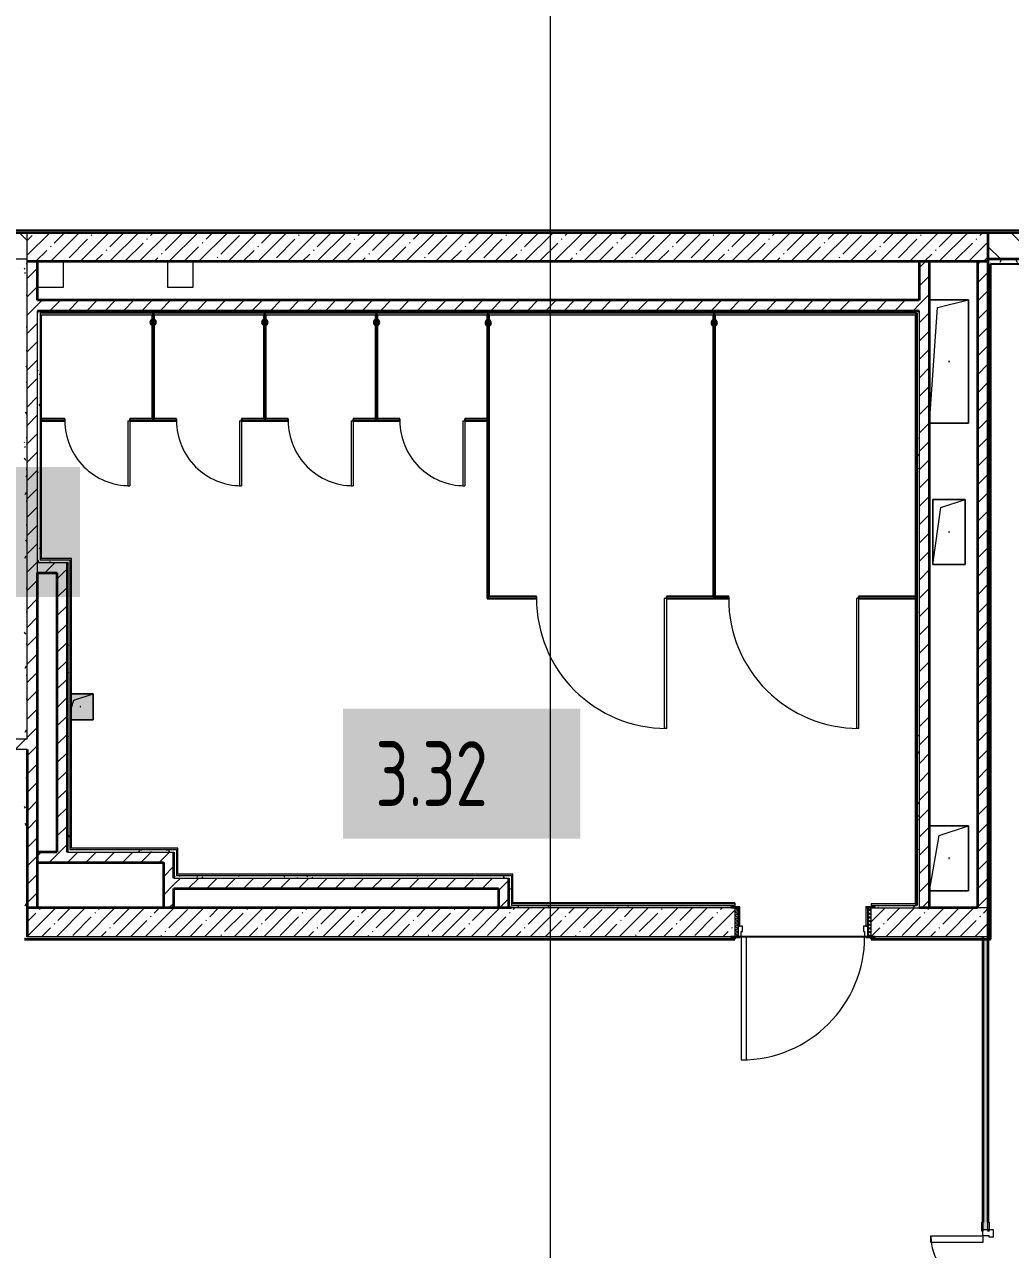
# Model space of a CAD drawing. Header units: millimetres. Extents: x 3914 to 443608, y -156176 to 78197.
# Drawn here: x 427330 to 434923, y -143207 to -133773 of the extents above; entities that cross this region are included whole.
import ezdxf

# ---------------------------------------------------------------- set-up
doc = ezdxf.new("R2010")
doc.units = ezdxf.units.MM
doc.linetypes.add('200_ШТРИХ__ш1_п0_6_', pattern=[160, 100, -60])
doc.layers.add('A-AREA-PATT-3', color=7, linetype='Continuous', lineweight=5, true_color=0xe6fae8, transparency=1)
for name, color, linetype, lineweight in [('A-DOOR-1', 7, 'Continuous', 5), ('A-DOOR-2', 7, '200_ШТРИХ__ш1_п0_6_', 5), ('A-DOOR-FRAM-2', 7, 'Continuous', 5), ('A-FLOR', 7, 'Continuous', 9), ('A-GENM', 7, 'Continuous', 9), ('A-GENM-1', 7, 'Continuous', 25), ('A-WALL', 7, 'Continuous', 5), ('A-WALL-1', 7, 'Continuous', 35), ('I-WALL', 7, 'Continuous', 5), ('Оси', 7, 'Continuous', 9)]:
    doc.layers.add(name, color=color, linetype=linetype, lineweight=lineweight)
doc.layers.add('A-DOOR-FRAM-1', color=7, linetype='Continuous', lineweight=5, true_color=0xc0c0c0)
doc.layers.add('A-WALL-FNSH-1', color=9, linetype='Continuous', lineweight=5, true_color=0x808080)
doc.styles.add('СПДС', font='ГОСТ тип А.ttf', dxfattribs={"width": 0.9})
pattern_1 = [(45, (315419.7, -145976.68), (-70.71068, 70.71068), [])]
pattern_2 = [(45, (315419.7, -145976.68), (-114.04925, 114.04925), []), (45, (315533.75, -145976.68), (-114.04925, 114.04925), [201.612, -40.322, 6.706, -33.617])]
pattern_3 = [(0, (315419.7, -145976.68), (243.84, 60.96), [20.117, -162.763, 20.117, -162.763, -975.36]), (0, (315419.7, -145976.68), (243.84, 60.96), [-365.76, 20.117, -345.643, 20.117, -162.763, -426.72]), (0, (315419.7, -145976.68), (243.84, 60.96), [-914.4, 20.117, -101.803, 20.117, -284.683]), (120, (315511.14, -145946.2), (-174.71291, 180.691634), [20.117, -162.763, 20.117, -162.763, -975.36]), (120, (315511.14, -145946.2), (-174.71291, 180.691634), [-365.76, 20.117, -345.643, 20.117, -162.763, -426.72]), (120, (315511.14, -145946.2), (-174.71291, 180.691634), [-914.4, 20.117, -101.803, 20.117, -284.683]), (240, (315541.62, -145824.28), (-69.12709, -241.651634), [20.117, -162.763, 20.117, -162.763, -975.36]), (240, (315541.62, -145824.28), (-69.12709, -241.651634), [-365.76, 20.117, -345.643, 20.117, -162.763, -426.72]), (240, (315541.62, -145824.28), (-69.12709, -241.651634), [-914.4, 20.117, -101.803, 20.117, -284.683])]

# ---------------------------------------------------------------- blocks, each defined once
blk = doc.blocks.new('GM_Отверстие прямоугольное _в плите_ - Отверстие-V589-Объем проектирования 3 этажа')
at = {"layer": 'A-GENM'}
for p, q in [((-69, 100), (100, 100)), ((100, 100), (-69, 100)), ((-50, 50), (100, 100)), ((100, 100), (100, -100)), ((100, -100), (100, 100)), ((-69, -7), (-50, 50)), ((100, -100), (-69, -100)), ((-69, -100), (100, -100))]:
    blk.add_line(p, q, dxfattribs=at)
for start, end in [(360, 180), (180, 360)]:
    blk.add_arc((0, 0), 2.5, start, end, dxfattribs=at)
blk = doc.blocks.new('GM_Отверстие прямоугольное _в плите_ - Отверстие-21993933-Объем проектирования 3 этажа')
at = {"layer": 'A-GENM'}
for p, q in [((-150, 475), (150, 475)), ((150, 475), (-150, 475)), ((-90, 415), (150, 475)), ((150, 475), (150, -475)), ((150, -475), (150, 475)), ((-150, -475), (-90, 415)), ((150, -475), (-150, -475)), ((-150, -475), (150, -475))]:
    blk.add_line(p, q, dxfattribs=at)
for start, end in [(360, 180), (180, 360)]:
    blk.add_arc((0, 0), 2.5, start, end, dxfattribs=at)
blk = doc.blocks.new('GM_Отверстие прямоугольное _в плите_ - Отверстие-21609826-Объем проектирования 3 этажа')
at = {"layer": 'A-GENM'}
for p, q in [((-125, -250), (-125, 250)), ((-125, 250), (125, 250)), ((125, 250), (-125, 250)), ((-125, 250), (-125, -250)), ((-62.5, 187.5), (125, 250)), ((125, 250), (125, -250)), ((125, -250), (125, 250)), ((-125, -250), (-62.5, 187.5)), ((125, -250), (-125, -250)), ((-125, -250), (125, -250))]:
    blk.add_line(p, q, dxfattribs=at)
for start, end in [(360, 180), (180, 360)]:
    blk.add_arc((0, 0), 2.5, start, end, dxfattribs=at)
blk = doc.blocks.new('GM_Отверстие прямоугольное _в плите_ - Отверстие-V618-Объем проектирования 3 этажа')
at = {"layer": 'A-GENM'}
for p, q in [((-150, 250), (150, 250)), ((150, 250), (-150, 250)), ((-75, 175), (150, 250)), ((150, 250), (150, -250)), ((150, -250), (150, 250)), ((-150, -250), (-75, 175)), ((150, -250), (-150, -250)), ((-150, -250), (150, -250))]:
    blk.add_line(p, q, dxfattribs=at)
for start, end in [(360, 180), (180, 360)]:
    blk.add_arc((0, 0), 2.5, start, end, dxfattribs=at)
blk = doc.blocks.new('131_Сантехническая перегородка_Дверь 5 - СД-1-V698-Объем проектирования 3 этажа')
at = {"layer": 'A-GENM'}
for points in [[(250, 8), (70, 8), (70, -8), (250, -8)], [(920.9, 8), (750, 8), (750, -8), (930, -8), (930, 8)]]:
    blk.add_hatch(color=256, dxfattribs=at).paths.add_polyline_path(points)
at = {"layer": 'A-DOOR-1'}
for p, q in [((266, 508), (250, 508)), ((250, 8), (250, 508)), ((266, 8), (266, 508)), ((266, 8), (250, 8))]:
    blk.add_line(p, q, dxfattribs=at)
blk.add_arc((250, 8), 500, 360, 90, dxfattribs=at)
at = {"layer": 'A-GENM-1'}
for p, q in [((250, 8), (70, 8)), ((70, 8), (70, -8)), ((250, -8), (250, 8)), ((930, 8), (750, 8)), ((750, 8), (750, -8)), ((930, -8), (930, 8)), ((70, -8), (250, -8)), ((750, -8), (930, -8))]:
    blk.add_line(p, q, dxfattribs=at)
blk = doc.blocks.new('131_Сантехническая перегородка_Дверь 5 - СД-1-V699-Объем проектирования 3 этажа')
at = {"layer": 'A-GENM'}
for points in [[(78, 8), (78, -8), (250, -8), (250, 8)], [(750, 8), (750, -8), (930, -8), (930, 8), (921.6, 8)]]:
    blk.add_hatch(color=256, dxfattribs=at).paths.add_polyline_path(points)
at = {"layer": 'A-DOOR-1'}
for p, q in [((266, 508), (250, 508)), ((250, 8), (250, 508)), ((266, 8), (266, 508)), ((266, 8), (250, 8))]:
    blk.add_line(p, q, dxfattribs=at)
blk.add_arc((250, 8), 500, 360, 90, dxfattribs=at)
at = {"layer": 'A-GENM-1'}
for p, q in [((250, 8), (70, 8)), ((70, 8), (70, -8)), ((250, -8), (250, 8)), ((930, 8), (750, 8)), ((750, 8), (750, -8)), ((930, -8), (930, 8)), ((70, -8), (250, -8)), ((750, -8), (930, -8))]:
    blk.add_line(p, q, dxfattribs=at)
blk = doc.blocks.new('131_Сантехническая перегородка 6 - СП-1-30839354-Объем проектирования 3 этажа')
at = {"layer": 'A-GENM'}
blk.add_hatch(color=256, dxfattribs=at).paths.add_polyline_path([(800, -8), (800, 8), (0, 8), (0, -8), (217.8, -8)])
at = {"layer": 'A-GENM', "flags": 128}
for points in [[(71.5, 8), (71.1, 8.5), (70.8, 9), (70.4, 9.5), (70, 9.9), (69.6, 10.4), (69.2, 10.8), (68.8, 11.2), (68.3, 11.6), (67.8, 12), (67.3, 12.3), (66.8, 12.7), (66.3, 13), (65.8, 13.3), (65.3, 13.6), (64.7, 13.8), (64.2, 14), (63.6, 14.3), (63, 14.4), (62.4, 14.6), (61.9, 14.7), (61.3, 14.9), (60.7, 14.9), (60.1, 15), (59.5, 15.1), (58.9, 15.1), (58.3, 15.1), (57.7, 15), (57.1, 15), (56.5, 14.9), (55.9, 14.8), (55.3, 14.7), (54.7, 14.5), (54.1, 14.4), (53.5, 14.2), (53, 13.9), (52.4, 13.7), (51.9, 13.4), (51.4, 13.2), (50.8, 12.9), (50.3, 12.5), (49.8, 12.2), (49.3, 11.8), (48.9, 11.4), (48.4, 11), (48, 10.6), (47.6, 10.2), (47.2, 9.7), (46.8, 9.3), (46.4, 8.8), (46.1, 8.3), (45.9, 8)], [(45.9, -8), (46.3, -8.5), (46.6, -9), (47, -9.5), (47.4, -9.9), (47.8, -10.4), (48.2, -10.8), (48.6, -11.2), (49.1, -11.6), (49.6, -12), (50, -12.3), (50.5, -12.7), (51.1, -13), (51.6, -13.3), (52.1, -13.6), (52.7, -13.8), (53.2, -14), (53.8, -14.3), (54.4, -14.4), (54.9, -14.6), (55.5, -14.7), (56.1, -14.9), (56.7, -14.9), (57.3, -15), (57.9, -15.1), (58.5, -15.1), (59.1, -15.1), (59.7, -15), (60.3, -15), (60.9, -14.9), (61.5, -14.8), (62.1, -14.7), (62.7, -14.5), (63.3, -14.4), (63.8, -14.2), (64.4, -13.9), (65, -13.7), (65.5, -13.4), (66, -13.2), (66.6, -12.9), (67.1, -12.5), (67.6, -12.2), (68, -11.8), (68.5, -11.4), (69, -11), (69.4, -10.6), (69.8, -10.2), (70.2, -9.7), (70.6, -9.3), (70.9, -8.8), (71.3, -8.3), (71.5, -8)]]:
    blk.add_lwpolyline(points, dxfattribs=at)
at = {"layer": 'A-GENM'}
for radius, start, end in [(24.6, 19.91127, 160.08873), (17.6, 28.97309, 151.02691), (15.1, 33.78108, 146.21892), (24.6, 199.91127, 340.08873), (17.6, 208.97309, 331.02691), (15.1, 213.78108, 326.21892)]:
    blk.add_arc((58.7, 0), radius, start, end, dxfattribs=at)
at = {"layer": 'A-GENM-1'}
for p, q in [((800, 8), (0, 8)), ((0, 8), (0, -8)), ((800, -8), (800, 8)), ((0, -8), (800, -8))]:
    blk.add_line(p, q, dxfattribs=at)
blk = doc.blocks.new('131_Сантехническая перегородка 7 - СП-1-30858579-Объем проектирования 3 этажа')
at = {"layer": 'A-GENM'}
blk.add_hatch(color=256, dxfattribs=at).paths.add_polyline_path([(2165.9, -8), (2165.9, 8), (-4.1, 8), (-4.1, -8), (1268, -8)])
at = {"layer": 'A-GENM', "flags": 128}
for points in [[(71.5, 8), (71.1, 8.5), (70.8, 9), (70.4, 9.5), (70, 9.9), (69.6, 10.4), (69.2, 10.8), (68.8, 11.2), (68.3, 11.6), (67.8, 12), (67.3, 12.3), (66.8, 12.7), (66.3, 13), (65.8, 13.3), (65.3, 13.6), (64.7, 13.8), (64.2, 14), (63.6, 14.3), (63, 14.4), (62.4, 14.6), (61.9, 14.7), (61.3, 14.9), (60.7, 14.9), (60.1, 15), (59.5, 15.1), (58.9, 15.1), (58.3, 15.1), (57.7, 15), (57.1, 15), (56.5, 14.9), (55.9, 14.8), (55.3, 14.7), (54.7, 14.5), (54.1, 14.4), (53.5, 14.2), (53, 13.9), (52.4, 13.7), (51.9, 13.4), (51.4, 13.2), (50.8, 12.9), (50.3, 12.5), (49.8, 12.2), (49.3, 11.8), (48.9, 11.4), (48.4, 11), (48, 10.6), (47.6, 10.2), (47.2, 9.7), (46.8, 9.3), (46.4, 8.8), (46.1, 8.3), (45.9, 8)], [(45.9, -8), (46.3, -8.5), (46.6, -9), (47, -9.5), (47.4, -9.9), (47.8, -10.4), (48.2, -10.8), (48.6, -11.2), (49.1, -11.6), (49.6, -12), (50, -12.3), (50.5, -12.7), (51.1, -13), (51.6, -13.3), (52.1, -13.6), (52.7, -13.8), (53.2, -14), (53.8, -14.3), (54.4, -14.4), (54.9, -14.6), (55.5, -14.7), (56.1, -14.9), (56.7, -14.9), (57.3, -15), (57.9, -15.1), (58.5, -15.1), (59.1, -15.1), (59.7, -15), (60.3, -15), (60.9, -14.9), (61.5, -14.8), (62.1, -14.7), (62.7, -14.5), (63.3, -14.4), (63.8, -14.2), (64.4, -13.9), (65, -13.7), (65.5, -13.4), (66, -13.2), (66.6, -12.9), (67.1, -12.5), (67.6, -12.2), (68, -11.8), (68.5, -11.4), (69, -11), (69.4, -10.6), (69.8, -10.2), (70.2, -9.7), (70.6, -9.3), (70.9, -8.8), (71.3, -8.3), (71.5, -8)]]:
    blk.add_lwpolyline(points, dxfattribs=at)
at = {"layer": 'A-GENM'}
for radius, start, end in [(24.6, 19.91127, 160.08873), (17.6, 28.97309, 151.02691), (15.1, 33.78108, 146.21892), (24.6, 199.91127, 340.08873), (17.6, 208.97309, 331.02691), (15.1, 213.78108, 326.21892)]:
    blk.add_arc((58.7, 0), radius, start, end, dxfattribs=at)
at = {"layer": 'A-GENM-1'}
for p, q in [((2165.9, 8), (-4.1, 8)), ((-4.1, 8), (-4.1, -8)), ((2165.9, -8), (2165.9, 8)), ((-4.1, -8), (2165.9, -8))]:
    blk.add_line(p, q, dxfattribs=at)
blk = doc.blocks.new('131_Сантехническая перегородка_Дверь МГН - СД-1-30883454-Объем проектирования 3 этажа')
at = {"layer": 'A-GENM'}
for points in [[(-366.5, 8), (-370, 8), (-370, -8), (10, -8), (10, 8), (-350.5, 8)], [(1390, 8), (1010, 8), (1010, -8), (1390, -8)]]:
    blk.add_hatch(color=256, dxfattribs=at).paths.add_polyline_path(points)
at = {"layer": 'A-DOOR-1'}
for p, q in [((10, 1008), (26, 1008)), ((10, 8), (10, 1008)), ((26, 8), (26, 1008)), ((10, 8), (26, 8))]:
    blk.add_line(p, q, dxfattribs=at)
blk.add_arc((10, 8), 1000, 360, 90, dxfattribs=at)
at = {"layer": 'A-GENM-1'}
for p, q in [((10, 8), (-370, 8)), ((-370, 8), (-370, -8)), ((10, -8), (10, 8)), ((1390, 8), (1010, 8)), ((1010, 8), (1010, -8)), ((1390, -8), (1390, 8)), ((-370, -8), (10, -8)), ((1010, -8), (1390, -8))]:
    blk.add_line(p, q, dxfattribs=at)
blk = doc.blocks.new('131_Сантехническая перегородка_Дверь МГН 2 - СД-1-V700-Объем проектирования 3 этажа')
at = {"layer": 'A-GENM'}
for points in [[(-262.7, 8), (-426, 8), (-426, -8), (10, -8), (10, 8), (-87, 8)], [(1010, 8), (1010, -8), (1110, -8), (1110, 8)]]:
    blk.add_hatch(color=256, dxfattribs=at).paths.add_polyline_path(points)
at = {"layer": 'A-DOOR-1'}
for p, q in [((10, 1008), (26, 1008)), ((10, 8), (10, 1008)), ((26, 8), (26, 1008)), ((10, 8), (26, 8))]:
    blk.add_line(p, q, dxfattribs=at)
blk.add_arc((10, 8), 1000, 360, 90, dxfattribs=at)
at = {"layer": 'A-GENM-1'}
for p, q in [((10, 8), (-430, 8)), ((-430, 8), (-430, -8)), ((10, -8), (10, 8)), ((1110, 8), (1010, 8)), ((1010, 8), (1010, -8)), ((1110, -8), (1110, 8)), ((-430, -8), (10, -8)), ((1010, -8), (1110, -8))]:
    blk.add_line(p, q, dxfattribs=at)

msp = doc.modelspace()

# ---------------------------------------------------------------- hatches: boundary and pattern name
at = {"layer": 'A-AREA-PATT-3'}
h = msp.add_hatch(color=256, dxfattribs=at)
h.paths.add_polyline_path([(427690.7, -139126.7), (427859.7, -139126.7), (427859.7, -138926.7), (427690.7, -138926.7)])
h.paths.add_polyline_path([(430892.7, -136092.5), (430892.7, -136082.2), (430889.3, -136079.2), (430885.6, -136070.5), (430892.7, -136048.4), (430886.2, -136050.5), (430877.3, -136062.8), (430879.5, -136081.1), (430888.3, -136091)])
h.paths.add_polyline_path([(432649.2, -136092.5), (432655.7, -136090.4), (432664.6, -136078.1), (432662.4, -136059.8), (432653.6, -136049.9), (432649.2, -136050.5), (432649.2, -136058.7), (432652.6, -136061.7), (432656.3, -136070.5), (432649.2, -136090.4)])
h.paths.add_polyline_path([(430908.7, -136092.5), (430915.2, -136090.4), (430924.1, -136078.1), (430921.9, -136059.8), (430913.1, -136049.9), (430908.7, -136050.5), (430908.7, -136058.7), (430912.1, -136061.7), (430915.8, -136070.5), (430908.7, -136090.4)])
h.paths.add_polyline_path([(432633.2, -136092.5), (432633.2, -136082.2), (432629.8, -136079.2), (432626.1, -136070.5), (432633.2, -136048.4), (432626.7, -136050.5), (432617.8, -136062.8), (432620, -136081.1), (432628.8, -136091)])
h.paths.add_polyline_path([(428328.7, -136089.4), (428335.2, -136087.3), (428344.1, -136075), (428341.9, -136056.7), (428333.1, -136046.8), (428328.7, -136047.5), (428328.7, -136055.6), (428332.1, -136058.6), (428335.8, -136067.4), (428328.7, -136087.3)])
h.paths.add_polyline_path([(428312.7, -136089.4), (428312.7, -136079.1), (428310, -136078), (428305.6, -136067.4), (428312.7, -136045.4), (428306.2, -136047.5), (428297.3, -136059.8), (428299.5, -136078), (428308.3, -136087.9)])
h.paths.add_polyline_path([(429188.7, -136089.4), (429195.2, -136087.3), (429204.1, -136075), (429201.9, -136056.7), (429193.1, -136046.8), (429188.7, -136047.5), (429188.7, -136055.6), (429192.1, -136058.6), (429195.8, -136067.4), (429188.7, -136087.3)])
h.paths.add_polyline_path([(430048.7, -136089.4), (430055.2, -136087.3), (430064.1, -136075), (430061.9, -136056.7), (430053.1, -136046.8), (430048.7, -136047.5), (430048.7, -136055.6), (430052.1, -136058.6), (430055.8, -136067.4), (430048.7, -136087.3)])
h.paths.add_polyline_path([(430032.7, -136089.4), (430032.7, -136079.1), (430030, -136078), (430025.6, -136067.4), (430032.7, -136045.4), (430026.2, -136047.5), (430017.3, -136059.8), (430019.5, -136078), (430028.3, -136087.9)])
h.paths.add_polyline_path([(429172.7, -136089.4), (429172.7, -136079.1), (429170, -136078), (429165.6, -136067.4), (429172.7, -136045.4), (429166.2, -136047.5), (429157.3, -136059.8), (429159.5, -136078), (429168.3, -136087.9)])
h = msp.add_hatch(color=256, dxfattribs=at)
h.paths.add_polyline_path([(434749.7, -145806.2), (434749.7, -144451.7), (434709.7, -144451.7), (434711.7, -145806.2)])
h.paths.add_polyline_path([(434749.7, -143051.7), (434747.7, -140817.2), (434709.7, -140817.2), (434709.7, -143051.7)])
at = {"layer": 'A-DOOR-2'}
h = msp.add_hatch(dxfattribs=at)
h.set_pattern_fill('FP_37', color=256, angle=180, style=0, pattern_type=2)
h.set_pattern_definition([(315, (431560.79, -140861.364), (14.14214, 14.14214), []), (45, (431560.79, -140861.364), (-14.14214, 14.14214), [])])
h.paths.add_polyline_path([(432799.7, -140796.7), (432824.7, -140796.7), (432824.7, -140576.7), (432799.7, -140576.7)])
at = {"layer": 'A-DOOR-FRAM-2'}
h = msp.add_hatch(dxfattribs=at)
h.set_pattern_fill('FP_38', color=256, angle=180, style=0, pattern_type=2)
h.set_pattern_definition([(225, (433683.584, -140861.364), (14.1421, -14.1421), []), (315, (433683.584, -140861.364), (14.1421, 14.1421), [])])
h.paths.add_polyline_path([(433849.7, -140796.7), (433849.7, -140576.7), (433824.7, -140578.2), (433824.7, -140796.7)])
at = {"layer": 'I-WALL'}
h = msp.add_hatch(dxfattribs=at)
h.set_pattern_fill('FP_191', color=256, style=0, pattern_type=2)
h.set_pattern_definition(pattern_3)
h.paths.add_polyline_path([(436608.7, -135376.7), (436629.7, -135376.7), (436608.7, -135356.7), (426599.7, -135356.7), (426599.7, -135368.7), (426629.7, -135368.7), (426629.7, -135376.7), (435793.2, -135376.7)])
h.paths.add_polyline_path([(416248.7, -135376.7), (419034.7, -135376.5), (419034.7, -135368.7), (419064.7, -135368.7), (419064.7, -135356.7), (416249.7, -135356.7), (416248.8, -135374.8)])
h.paths.add_polyline_path([(436629.7, -135376.7), (436629.7, -135356.7), (436609.7, -135356.7), (436619.3, -135366.3)])
h.paths.add_polyline_path([(420544.7, -135376.7), (423069.7, -135376.7), (423069.7, -135368.7), (423124.7, -135368.7), (423124.7, -135356.7), (420514.7, -135356.7), (420514.7, -135368.7), (420544.7, -135368.7), (420544.7, -135376.4)])
h.paths.add_polyline_path([(424579.7, -135376.7), (425619.7, -135376.7), (425619.7, -135368.7), (425649.7, -135368.7), (425649.7, -135356.7), (424524.7, -135356.7), (424524.7, -135368.7), (424579.7, -135368.7), (424579.7, -135375.7)])
h = msp.add_hatch(dxfattribs=at)
h.set_pattern_fill('FP_23', color=256, style=0, pattern_type=2)
h.set_pattern_definition([(135, (315419.7, -145976.68), (-141.42136, -141.42136), [])])
h.paths.add_polyline_path([(434749.7, -135576.7), (436629.7, -135576.2), (436629.7, -135376.7), (434749.7, -135376.7)])
h.paths.add_polyline_path([(425550.1, -135576.7), (425649.7, -135576.7), (425649.7, -135376.7), (424524.7, -135376.7), (424524.7, -135576.7), (425549.7, -135576.7)])
h.paths.add_polyline_path([(426727.9, -135576.7), (427349.7, -135576.7), (427349.7, -135376.7), (426599.7, -135376.7), (426599.7, -135576.7), (426649.7, -135576.7)])
h.paths.add_polyline_path([(423124.7, -135576.7), (423124.7, -135376.7), (422769.7, -135376.7), (422770.3, -135576.7), (423100.3, -135576.7)])
h = msp.add_hatch(dxfattribs=at)
h.set_pattern_fill('FP_1', color=256, style=0, pattern_type=2)
h.set_pattern_definition(pattern_2)
h.paths.add_polyline_path([(427568.2, -135596.7), (434749.7, -135596.7), (434749.7, -135376.7), (427349.7, -135376.7), (427349.7, -135596.7), (427429.7, -135596.7)])
h = msp.add_hatch(dxfattribs=at)
h.set_pattern_fill('FP_191', color=256, style=0, pattern_type=2)
h.set_pattern_definition(pattern_3)
h.paths.add_polyline_path([(425549.7, -135596.7), (425649.7, -135596.7), (425649.5, -135584.7), (425619.7, -135583), (425619.7, -135576.7), (425549.7, -135576.7)])
h.paths.add_polyline_path([(427091, -135596.7), (427349.7, -135596.7), (427349.7, -135576.7), (426629.7, -135577.5), (426629.7, -135584.7), (426599.7, -135584.7), (426600, -135596.7), (426791.7, -135596.7)])
h = msp.add_hatch(dxfattribs=at)
h.set_pattern_fill('FP_191', color=256, style=0, pattern_type=2)
h.set_pattern_definition(pattern_3)
h.paths.add_polyline_path([(427329.7, -139256.7), (427349.7, -139256.2), (427349.7, -135596.7), (427329.7, -135596.7), (427329.7, -139256.2)])
h = msp.add_hatch(dxfattribs=at)
h.set_pattern_fill('FP_22', color=256, style=0, pattern_type=2)
h.set_pattern_definition(pattern_1)
h.paths.add_polyline_path([(427429.7, -140576.7), (427429.7, -135596.7), (427349.7, -135596.7), (427349.7, -140576.7)])
h = msp.add_hatch(dxfattribs=at)
h.set_pattern_fill('FP_22', color=256, style=0, pattern_type=2)
h.set_pattern_definition(pattern_1)
h.paths.add_polyline_path([(434219.7, -140576.7), (434299.7, -140576.7), (434299.7, -135596.7), (434219.7, -135596.7), (434219.7, -140556.7)])
h = msp.add_hatch(dxfattribs=at)
h.set_pattern_fill('FP_22', color=256, style=0, pattern_type=2)
h.set_pattern_definition(pattern_1)
h.paths.add_polyline_path([(434705.4, -140576.7), (434749.7, -140576.7), (434749.7, -135596.7), (434669.7, -135596.7), (434669.7, -140576.7)])
h = msp.add_hatch(dxfattribs=at)
h.set_pattern_fill('FP_191', color=256, style=0, pattern_type=2)
h.set_pattern_definition(pattern_3)
h.paths.add_polyline_path([(436608.7, -135616.7), (436609.7, -135616.7), (436608.7, -135576.7), (434749.7, -135576.7), (434749.7, -135596.7), (434770.7, -135616.7), (435793.2, -135616.7)])
h.paths.add_polyline_path([(434749.7, -135616.7), (434769.7, -135616.7), (434749.7, -135596.7)])
h = msp.add_hatch(dxfattribs=at)
h.set_pattern_fill('FP_191', color=256, style=0, pattern_type=2)
h.set_pattern_definition(pattern_3)
h.paths.add_polyline_path([(434749.7, -140796.7), (434769.7, -140796.7), (434769.7, -135616.7), (434749.7, -135616.7), (434749.7, -140576.7)])
h = msp.add_hatch(dxfattribs=at)
h.set_pattern_fill('FP_22', color=256, style=0, pattern_type=2)
h.set_pattern_definition(pattern_1)
h.paths.add_polyline_path([(428838.2, -135976.7), (434219.7, -135976.7), (434219.7, -135896.7), (427429.7, -135896.7), (427429.7, -135976.7), (428837.5, -135976.7)])
h = msp.add_hatch(dxfattribs=at)
h.set_pattern_fill('FP_191', color=256, style=0, pattern_type=2)
h.set_pattern_definition(pattern_3)
h.paths.add_polyline_path([(434219.7, -135996.7), (434219.4, -135976.7), (427429.7, -135976.7), (427429.7, -135996.7), (434215.5, -135996.7)])
h = msp.add_hatch(dxfattribs=at)
h.set_pattern_fill('FP_191', color=256, style=0, pattern_type=2)
h.set_pattern_definition(pattern_3)
h.paths.add_polyline_path([(427429.7, -137916.7), (427449.7, -137916.7), (427449.7, -135996.7), (427429.7, -135996.7), (427429.7, -137885.7)])
for points in [[(433073.7, -136007.7), (434188.7, -136007.7), (434188.7, -135996.7), (427449.7, -135996.7), (427449.7, -136007.7), (432801.8, -136007.7)], [(427449.7, -137896.7), (427460.7, -137896.7), (427460.7, -136007.7), (427449.7, -136007.7), (427449.7, -137885.7)], [(434199.7, -140556.7), (434199.7, -135996.7), (434188.7, -135996.7), (434188.7, -140556.7)], [(427679.7, -137896.7), (427690.7, -137896.7), (427690.7, -137885.7), (427460.7, -137885.7), (427460.7, -137896.7), (427659.7, -137896.7)], [(427679.7, -140126.7), (427690.7, -140126.7), (427690.7, -137896.7), (427679.7, -137896.7), (427679.7, -140115.7)], [(427690.7, -140126.7), (428510.7, -140124.5), (428510.7, -140115.7), (427690.7, -140115.7)], [(428499.7, -140326.7), (428510.7, -140326.7), (428510.7, -140126.7), (428499.7, -140126.7), (428499.7, -140315.7)], [(428849.7, -140326.7), (431090.7, -140324.5), (431090.7, -140315.7), (428510.7, -140315.7), (428510.7, -140326.7)], [(431090.7, -140556.7), (431090.7, -140326.7), (431079.7, -140326.7), (431079.7, -140556.7)]]:
    msp.add_hatch(color=256, dxfattribs=at).paths.add_polyline_path(points)
h = msp.add_hatch(dxfattribs=at)
h.set_pattern_fill('FP_191', color=256, style=0, pattern_type=2)
h.set_pattern_definition(pattern_3)
h.paths.add_polyline_path([(434199.7, -140556.7), (434219.7, -140556.7), (434219.7, -135996.7), (434199.7, -135996.7), (434199.7, -140523)])
h = msp.add_hatch(dxfattribs=at)
h.set_pattern_fill('FP_22', color=256, style=0, pattern_type=2)
h.set_pattern_definition(pattern_1)
h.paths.add_polyline_path([(427579.7, -137996.7), (427659.7, -137996.7), (427659.7, -137916.7), (427429.7, -137916.7), (427429.7, -137996.7), (427460.7, -137996.7)])
h = msp.add_hatch(dxfattribs=at)
h.set_pattern_fill('FP_191', color=256, style=0, pattern_type=2)
h.set_pattern_definition(pattern_3)
h.paths.add_polyline_path([(427679.7, -137916.7), (427679.7, -137896.7), (427449.7, -137896.7), (427449.7, -137916.7), (427659.7, -137916.7)])
h = msp.add_hatch(dxfattribs=at)
h.set_pattern_fill('FP_191', color=256, style=0, pattern_type=2)
h.set_pattern_definition(pattern_3)
h.paths.add_polyline_path([(427679.7, -140146.7), (427679.7, -137916.7), (427659.7, -137916.7), (427659.7, -140146.7)])
h = msp.add_hatch(dxfattribs=at)
h.set_pattern_fill('FP_22', color=256, style=0, pattern_type=2)
h.set_pattern_definition(pattern_1)
h.paths.add_polyline_path([(427659.7, -140146.7), (427659.7, -137996.7), (427579.7, -137996.7), (427579.7, -140146.7), (427586.1, -140146.7)])
h = msp.add_hatch(dxfattribs=at)
h.set_pattern_fill('FP_22', color=256, style=0, pattern_type=2)
h.set_pattern_definition(pattern_1)
h.paths.add_polyline_path([(427329.7, -139356.7), (427349.7, -139356.7), (427348.5, -139276.7), (426649.7, -139276.7), (426649.7, -139356.7), (427091, -139356.7)])
h.paths.add_polyline_path([(425468, -139356.7), (425699.7, -139356.7), (425699.7, -139276.7), (425169.7, -139276.7), (425170.8, -139356.7), (425459.3, -139356.7)])
h = msp.add_hatch(dxfattribs=at)
h.set_pattern_fill('FP_191', color=256, style=0, pattern_type=2)
h.set_pattern_definition(pattern_3)
h.paths.add_polyline_path([(427349.7, -139276.7), (427348.5, -139256.7), (426649.7, -139256.7), (426651.2, -139268.7), (426679.7, -139268.7), (426679.7, -139276.7), (427348.5, -139276.7)])
h.paths.add_polyline_path([(425570.7, -139276.7), (425669.7, -139276.7), (425669.7, -139268.7), (425699.7, -139268.7), (425699.4, -139256.7), (425569.7, -139256.7), (425569.7, -139276.7)])
h = msp.add_hatch(dxfattribs=at)
h.set_pattern_fill('FP_191', color=256, style=0, pattern_type=2)
h.set_pattern_definition(pattern_3)
h.paths.add_polyline_path([(427349.7, -140796.7), (427349.7, -139356.7), (427329.7, -139356.7), (427329.7, -140796.7)])
h = msp.add_hatch(dxfattribs=at)
h.set_pattern_fill('FP_22', color=256, style=0, pattern_type=2)
h.set_pattern_definition(pattern_1)
h.paths.add_polyline_path([(428399.7, -140226.7), (428399.7, -140146.7), (427429.7, -140146.7), (427429.7, -140226.7), (428178.7, -140226.7)])
h = msp.add_hatch(dxfattribs=at)
h.set_pattern_fill('FP_191', color=256, style=0, pattern_type=2)
h.set_pattern_definition(pattern_3)
h.paths.add_polyline_path([(427679.7, -140146.7), (428499.7, -140146.7), (428499.7, -140126.7), (427679.7, -140126.7)])
h = msp.add_hatch(dxfattribs=at)
h.set_pattern_fill('FP_22', color=256, style=0, pattern_type=2)
h.set_pattern_definition(pattern_1)
h.paths.add_polyline_path([(428399.7, -140576.7), (428479.7, -140576.7), (428479.7, -140146.7), (428399.7, -140146.7), (428399.7, -140321.2)])
h = msp.add_hatch(dxfattribs=at)
h.set_pattern_fill('FP_191', color=256, style=0, pattern_type=2)
h.set_pattern_definition(pattern_3)
h.paths.add_polyline_path([(428499.7, -140346.7), (428499.7, -140146.7), (428479.7, -140146.7), (428479.7, -140346.7)])
h = msp.add_hatch(dxfattribs=at)
h.set_pattern_fill('FP_22', color=256, style=0, pattern_type=2)
h.set_pattern_definition(pattern_1)
h.paths.add_polyline_path([(430979.7, -140426.7), (430979.7, -140346.7), (428479.7, -140346.7), (428479.7, -140426.7), (430354.3, -140426.7)])
h = msp.add_hatch(dxfattribs=at)
h.set_pattern_fill('FP_191', color=256, style=0, pattern_type=2)
h.set_pattern_definition(pattern_3)
h.paths.add_polyline_path([(431079.7, -140346.7), (431079.7, -140326.7), (428499.7, -140326.7), (428499.7, -140346.7), (431059.7, -140346.7)])
h = msp.add_hatch(dxfattribs=at)
h.set_pattern_fill('FP_22', color=256, style=0, pattern_type=2)
h.set_pattern_definition(pattern_1)
h.paths.add_polyline_path([(431059.7, -140576.7), (431059.7, -140346.7), (430979.7, -140346.7), (430979.7, -140576.7)])
h = msp.add_hatch(dxfattribs=at)
h.set_pattern_fill('FP_191', color=256, style=0, pattern_type=2)
h.set_pattern_definition(pattern_3)
h.paths.add_polyline_path([(431079.7, -140576.7), (431079.7, -140346.7), (431059.7, -140346.7), (431059.7, -140576.7)])
h = msp.add_hatch(dxfattribs=at)
h.set_pattern_fill('FP_191', color=256, style=0, pattern_type=2)
h.set_pattern_definition(pattern_3)
h.paths.add_polyline_path([(434199.7, -140576.7), (434219.7, -140576.7), (434219.7, -140556.7), (433849.7, -140556.7), (433849.7, -140568.7), (433879.7, -140568.7), (433879.7, -140576.7), (434188.7, -140576.7)])
h.paths.add_polyline_path([(431079.7, -140576.7), (432769.7, -140576.3), (432769.7, -140568.7), (432799.7, -140568.7), (432799.7, -140556.7), (431079.7, -140556.8)])
h = msp.add_hatch(color=256, dxfattribs=at)
h.paths.add_polyline_path([(431090.7, -140556.7), (432799.7, -140556.7), (432799.7, -140545.7), (431090.7, -140545.7)])
h.paths.add_polyline_path([(434188.7, -140556.7), (434188.7, -140556.7), (434188.7, -140545.7), (433849.7, -140545.7), (433849.7, -140556.7), (434161.5, -140556.7)])
h = msp.add_hatch(dxfattribs=at)
h.set_pattern_fill('FP_1', color=256, style=0, pattern_type=2)
h.set_pattern_definition(pattern_2)
h.paths.add_polyline_path([(433920.8, -140796.7), (434749.7, -140795.7), (434749.7, -140576.7), (433849.7, -140576.7), (433849.7, -140796.7), (433889.4, -140796.7)])
h.paths.add_polyline_path([(427949.7, -140796.7), (432799.7, -140796.7), (432799.7, -140576.7), (427349.7, -140576.7), (427349.7, -140796.7)])
h = msp.add_hatch(dxfattribs=at)
h.set_pattern_fill('FP_191', color=256, style=0, pattern_type=2)
h.set_pattern_definition(pattern_3)
h.paths.add_polyline_path([(434769.7, -140816.7), (434769.7, -140796.7), (434749.7, -140796.7), (434749.7, -140816.7), (434767.2, -140816.7)])
h.paths.add_polyline_path([(432799.7, -140816.7), (432799.7, -140804.7), (432769.7, -140803.9), (432769.7, -140796.7), (427329.7, -140797.9), (427329.7, -140816.7), (432716, -140816.7)])
h.paths.add_polyline_path([(434706.1, -140816.7), (434709.7, -140815), (434709.7, -140796.7), (433879.7, -140796.7), (433879.7, -140804.7), (433849.7, -140804.7), (433849.7, -140816.7), (434705.4, -140816.7)])

# ---------------------------------------------------------------- linework, layer by layer
msp.add_lwpolyline([(440249.7, -135376.7), (400389.7, -135376.7), (400389.7, -132576.7), (440249.7, -132576.7)], close=True)
msp.add_lwpolyline([(432799.7, -140796.7), (433849.7, -140796.7)])
at = {"layer": 'A-DOOR-1'}
for p, q in [((432889.7, -140796.7), (432849.7, -140796.7)), ((432849.7, -140796.7), (432849.7, -141746.7)), ((432889.7, -141746.7), (432889.7, -140796.7)), ((432849.7, -141746.7), (432889.7, -141746.7)), ((434309.7, -143151.7), (434309.7, -143101.7)), ((434309.7, -143101.7), (434709.7, -143101.7)), ((434709.7, -143101.7), (434709.7, -143151.7)), ((434709.7, -143151.7), (434309.7, -143151.7))]:
    msp.add_line(p, q, dxfattribs=at)
for centre, radius, start, end in [((432849.7, -140796.7), 950, 270, 0), ((434709.7, -143101.7), 400, 180, 270)]:
    msp.add_arc(centre, radius, start, end, dxfattribs=at)
at = {"layer": 'A-DOOR-FRAM-1'}
for p, q in [((432839.7, -140568.7), (432769.7, -140568.7)), ((432769.7, -140568.7), (432769.7, -140576.7)), ((432769.7, -140576.7), (432839.7, -140576.7)), ((432824.7, -140576.7), (432799.7, -140576.7)), ((432799.7, -140576.7), (432799.7, -140796.7)), ((432824.7, -140796.7), (432824.7, -140576.7)), ((432839.7, -140576.7), (432824.7, -140576.7)), ((432824.7, -140576.7), (432824.7, -140716.7)), ((432839.7, -140576.7), (432839.7, -140568.7)), ((432839.7, -140716.7), (432839.7, -140576.7)), ((433809.7, -140568.7), (433809.7, -140576.7)), ((433879.7, -140568.7), (433809.7, -140568.7)), ((433809.7, -140576.7), (433809.7, -140716.7)), ((433824.7, -140576.7), (433809.7, -140576.7)), ((433809.7, -140576.7), (433879.7, -140576.7)), ((433824.7, -140576.7), (433824.7, -140796.7)), ((433849.7, -140576.7), (433824.7, -140576.7)), ((433824.7, -140716.7), (433824.7, -140576.7)), ((433849.7, -140796.7), (433849.7, -140576.7)), ((433879.7, -140576.7), (433879.7, -140568.7)), ((432859.7, -140716.7), (432824.7, -140716.7)), ((432824.7, -140716.7), (432824.7, -140796.7)), ((432824.7, -140716.7), (432839.7, -140716.7)), ((432859.7, -140756.7), (432859.7, -140716.7)), ((433824.7, -140716.7), (433789.7, -140716.7)), ((433789.7, -140716.7), (433789.7, -140756.7)), ((433809.7, -140716.7), (433824.7, -140716.7)), ((433824.7, -140796.7), (433824.7, -140716.7)), ((432839.7, -140796.7), (432769.7, -140796.7)), ((432769.7, -140796.7), (432769.7, -140804.7)), ((432769.7, -140804.7), (432839.7, -140804.7)), ((432799.7, -140796.7), (432824.7, -140796.7)), ((432839.7, -140795.7), (432824.7, -140795.7)), ((432824.7, -140795.7), (432824.7, -140796.7)), ((432824.7, -140796.7), (432849.7, -140796.7)), ((432824.7, -140796.7), (432839.7, -140796.7)), ((432839.7, -140796.7), (432839.7, -140795.7)), ((432839.7, -140804.7), (432839.7, -140796.7)), ((432849.7, -140796.7), (432849.7, -140756.7)), ((432849.7, -140756.7), (432859.7, -140756.7)), ((433789.7, -140756.7), (433799.7, -140756.7)), ((433799.7, -140756.7), (433799.7, -140796.7)), ((433799.7, -140796.7), (433824.7, -140796.7)), ((433809.7, -140795.7), (433809.7, -140796.7)), ((433824.7, -140795.7), (433809.7, -140795.7)), ((433809.7, -140796.7), (433824.7, -140796.7)), ((433809.7, -140796.7), (433809.7, -140804.7)), ((433879.7, -140796.7), (433809.7, -140796.7)), ((433809.7, -140804.7), (433879.7, -140804.7)), ((433824.7, -140796.7), (433824.7, -140795.7)), ((433824.7, -140796.7), (433849.7, -140796.7)), ((433879.7, -140804.7), (433879.7, -140796.7)), ((434701.7, -142996.7), (434709.7, -142996.7)), ((434701.7, -143066.7), (434701.7, -142996.7)), ((434709.7, -142996.7), (434709.7, -143066.7)), ((434749.7, -142996.7), (434757.7, -142996.7)), ((434749.7, -143066.7), (434749.7, -142996.7)), ((434757.7, -142996.7), (434757.7, -143066.7)), ((434709.7, -143066.7), (434701.7, -143066.7)), ((434709.7, -143051.7), (434789.7, -143051.7)), ((434709.7, -143101.7), (434709.7, -143051.7)), ((434759.7, -143101.7), (434709.7, -143101.7)), ((434748.7, -143051.7), (434749.7, -143051.7)), ((434748.7, -143066.7), (434748.7, -143051.7)), ((434749.7, -143066.7), (434748.7, -143066.7)), ((434749.7, -143051.7), (434749.7, -143066.7)), ((434757.7, -143066.7), (434749.7, -143066.7)), ((434759.7, -143111.7), (434759.7, -143101.7)), ((434789.7, -143051.7), (434789.7, -143111.7)), ((434789.7, -143111.7), (434759.7, -143111.7))]:
    msp.add_line(p, q, dxfattribs=at)
at = {"layer": 'A-FLOR'}
for p, q in [((427629.7, -135796.7), (427629.7, -135596.7)), ((428429.7, -135596.7), (428429.7, -135796.7)), ((428629.7, -135796.7), (428629.7, -135596.7)), ((427429.7, -135796.7), (427629.7, -135796.7)), ((428429.7, -135796.7), (428629.7, -135796.7)), ((427460.7, -136808.7), (427460.7, -136007.7)), ((427460.7, -136007.7), (430892.7, -136007.7)), ((430908.7, -136007.7), (432633.2, -136007.7)), ((432649.2, -136007.7), (434188.7, -136007.7)), ((427460.7, -137885.7), (427460.7, -136824.7)), ((434188.7, -137279.8), (434188.7, -138177.7)), ((427690.7, -137885.7), (427460.7, -137885.7)), ((427690.7, -138926.7), (427690.7, -137885.7)), ((434188.7, -138193.7), (434188.7, -140545.7)), ((427690.7, -140115.7), (427690.7, -139126.7)), ((428510.7, -140115.7), (427690.7, -140115.7)), ((431090.7, -140315.7), (428510.7, -140315.7)), ((431090.7, -140535.7), (431090.7, -140315.7)), ((432799.7, -140535.7), (431090.7, -140535.7)), ((432799.7, -140535.7), (432799.7, -140568.7)), ((434188.7, -140545.7), (433849.7, -140545.7)), ((433849.7, -140545.7), (433849.7, -140568.7)), ((432529.8, -140796.7), (432769.7, -140796.7)), ((433809.7, -140796.7), (432849.7, -140796.7))]:
    msp.add_line(p, q, dxfattribs=at)
at = {"layer": 'A-WALL'}
for p, q in [((426599.7, -135356.7), (436609.7, -135356.7)), ((427349.7, -139276.7), (427349.7, -135376.7)), ((426629.7, -135576.7), (427349.7, -135576.7)), ((427429.7, -137996.7), (427429.7, -135976.7)), ((434199.7, -135996.7), (427449.7, -135996.7)), ((427449.7, -135996.7), (427449.7, -137896.7)), ((434219.7, -135976.7), (434219.7, -140576.7)), ((427429.7, -137916.7), (427659.7, -137916.7)), ((427449.7, -137896.7), (427679.7, -137896.7)), ((427679.7, -137916.7), (427679.7, -140126.7)), ((427349.7, -139276.7), (426679.7, -139276.7)), ((427349.7, -139356.7), (426679.7, -139356.7)), ((427659.7, -140146.7), (428479.7, -140146.7)), ((427679.7, -140126.7), (428499.7, -140126.7)), ((428499.7, -140146.7), (428499.7, -140326.7)), ((428479.7, -140346.7), (431059.7, -140346.7)), ((428499.7, -140326.7), (431079.7, -140326.7)), ((431079.7, -140346.7), (431079.7, -140556.7)), ((431079.7, -140556.7), (432799.7, -140556.7)), ((433849.7, -140556.7), (434199.7, -140556.7)), ((432769.7, -140576.7), (431079.7, -140576.7)), ((433879.7, -140576.7), (434219.7, -140576.7)), ((434749.7, -140576.7), (434669.7, -140576.7)), ((427349.7, -140796.7), (432529.8, -140796.7)), ((433879.7, -140796.7), (434749.7, -140796.7))]:
    msp.add_line(p, q, dxfattribs=at)
at = {"layer": 'A-WALL-1'}
for p, q in [((436629.7, -135376.7), (426629.7, -135376.7)), ((434749.7, -135376.7), (434749.7, -142996.7)), ((427349.7, -135596.7), (434749.7, -135596.7)), ((427429.7, -135896.7), (427429.7, -135596.7)), ((434219.7, -135596.7), (434219.7, -135896.7)), ((434299.7, -140576.7), (434299.7, -135596.7)), ((434669.7, -135596.7), (434669.7, -140576.7)), ((434749.7, -135576.7), (436629.7, -135576.7)), ((434769.7, -135616.7), (434770.7, -135616.7)), ((434769.7, -140816.7), (434769.7, -135616.7)), ((434219.7, -135896.7), (427429.7, -135896.7)), ((427429.7, -135976.7), (434219.7, -135976.7)), ((434199.7, -135996.7), (434199.7, -140556.7)), ((427659.7, -140146.7), (427659.7, -137916.7)), ((427429.7, -140576.7), (427429.7, -137996.7)), ((427429.7, -137996.7), (427579.7, -137996.7)), ((427579.7, -137996.7), (427579.7, -140146.7)), ((427349.7, -139356.7), (427349.7, -140796.7)), ((427579.7, -140146.7), (427429.7, -140146.7)), ((428479.7, -140346.7), (428479.7, -140146.7)), ((427429.7, -140226.7), (428399.7, -140226.7)), ((428399.7, -140226.7), (428399.7, -140576.7)), ((431059.7, -140576.7), (431059.7, -140346.7)), ((428479.7, -140426.7), (430979.7, -140426.7)), ((428479.7, -140576.7), (428479.7, -140426.7)), ((430979.7, -140426.7), (430979.7, -140576.7)), ((431079.7, -140576.7), (427349.7, -140576.7)), ((434669.7, -140576.7), (434219.7, -140576.7)), ((427329.7, -140816.7), (432799.7, -140816.7)), ((432799.7, -140816.7), (432799.7, -140804.7)), ((433849.7, -140804.7), (433849.7, -140816.7)), ((433849.7, -140816.7), (434769.7, -140816.7)), ((434709.7, -140796.7), (434709.7, -142996.7))]:
    msp.add_line(p, q, dxfattribs=at)
at = {"layer": 'A-WALL-FNSH-1'}
for p, q in [((436608.7, -135355.7), (426599.7, -135355.7)), ((429920.8, -135354.7), (429920.8, -135355.7)), ((430510.9, -135355.7), (430510.9, -135354.7)), ((431728.4, -135354.7), (431728.4, -135355.7)), ((432124.9, -135355.7), (432124.9, -135354.7)), ((438424.7, -135616.7), (434770.7, -135616.7)), ((434770.7, -140817.7), (434770.7, -135617.7)), ((434770.7, -135617.7), (438424.7, -135617.7)), ((430892.7, -136007.7), (432649.2, -136007.7)), ((434188.7, -136007.7), (434188.7, -138193.7)), ((427460.7, -136824.7), (427460.7, -136808.7)), ((427679.7, -137896.7), (427679.7, -137916.7)), ((427690.7, -139126.7), (427690.7, -138926.7)), ((428499.7, -140126.7), (428499.7, -140146.7)), ((428510.7, -140315.7), (428510.7, -140115.7)), ((431079.7, -140326.7), (431079.7, -140346.7)), ((431090.7, -140545.7), (431090.7, -140535.7)), ((432799.7, -140545.7), (431090.7, -140545.7)), ((427328.7, -140817.7), (432799.7, -140817.7)), ((432799.7, -140817.7), (432799.7, -140816.7)), ((433849.7, -140816.7), (433849.7, -140817.7)), ((433849.7, -140817.7), (434770.7, -140817.7))]:
    msp.add_line(p, q, dxfattribs=at)
at = {"layer": 'I-WALL'}
for p, q in [((429901.8, -135354.7), (429901.8, -135355.7)), ((429920.8, -135354.7), (430892.9, -135354.7)), ((430892.9, -135355.7), (430892.9, -135354.7)), ((431603.3, -135354.7), (432124.9, -135354.7)), ((431603.3, -135355.7), (431603.3, -135354.7))]:
    msp.add_line(p, q, dxfattribs=at)
at = {"layer": 'Оси'}
msp.add_lwpolyline([(431379.7, -147882.9), (431379.7, -142882.9), (431379.7, -129061.6), (431379.7, -124061.6)], dxfattribs=at)

# ---------------------------------------------------------------- block references
at = {"layer": 'A-GENM'}
for name, p in [('GM_Отверстие прямоугольное _в плите_ - Отверстие-21993933-Объем проектирования 3 этажа', (434449.7, -136368.4)), ('GM_Отверстие прямоугольное _в плите_ - Отверстие-21609826-Объем проектирования 3 этажа', (434449.7, -137680.9)), ('GM_Отверстие прямоугольное _в плите_ - Отверстие-V589-Объем проектирования 3 этажа', (427759.7, -139026.7)), ('GM_Отверстие прямоугольное _в плите_ - Отверстие-V618-Объем проектирования 3 этажа', (434449.7, -140193.4))]:
    msp.add_blockref(name, p, dxfattribs=at)
for name, p, rotation in [('131_Сантехническая перегородка 6 - СП-1-30839354-Объем проектирования 3 этажа', (428320.7, -136008.7), 270.0000000000007), ('131_Сантехническая перегородка 6 - СП-1-30839354-Объем проектирования 3 этажа', (429180.7, -136008.7), 270.0000000000007), ('131_Сантехническая перегородка 6 - СП-1-30839354-Объем проектирования 3 этажа', (430040.7, -136008.7), 270.0000000000007), ('131_Сантехническая перегородка 7 - СП-1-30858579-Объем проектирования 3 этажа', (430900.7, -136011.8), 269.9999999999999), ('131_Сантехническая перегородка 7 - СП-1-30858579-Объем проектирования 3 этажа', (432641.2, -136011.8), 269.9999999999999), ('131_Сантехническая перегородка_Дверь 5 - СД-1-V698-Объем проектирования 3 этажа', (428390.7, -136816.7), 180), ('131_Сантехническая перегородка_Дверь 5 - СД-1-V698-Объем проектирования 3 этажа', (429250.7, -136816.7), 180), ('131_Сантехническая перегородка_Дверь 5 - СД-1-V698-Объем проектирования 3 этажа', (430110.7, -136816.7), 180), ('131_Сантехническая перегородка_Дверь 5 - СД-1-V699-Объем проектирования 3 этажа', (430970.7, -136816.7), 180), ('131_Сантехническая перегородка_Дверь МГН - СД-1-30883454-Объем проектирования 3 этажа', (432282.7, -138185.7), 180), ('131_Сантехническая перегородка_Дверь МГН 2 - СД-1-V700-Объем проектирования 3 этажа', (433762.7, -138185.7), 180)]:
    msp.add_blockref(name, p, dxfattribs=dict(at, rotation=rotation))

# ---------------------------------------------------------------- texts
at = {"char_height": 500, "attachment_point": 1, "style": 'СПДС', "bg_fill": 1, "box_fill_scale": 1.5, "bg_fill_color": 7, "bg_fill_true_color": 16777215, "bg_fill_transparency": 0}
for s, insert, width in [('3.31', (426296.1, -137430.6), 1212.151), ('3.32', (430032.4, -139292.1), 1327.594)]:
    msp.add_mtext(s, dxfattribs=dict(at, insert=insert, width=width))

doc.saveas('drawing.dxf')
